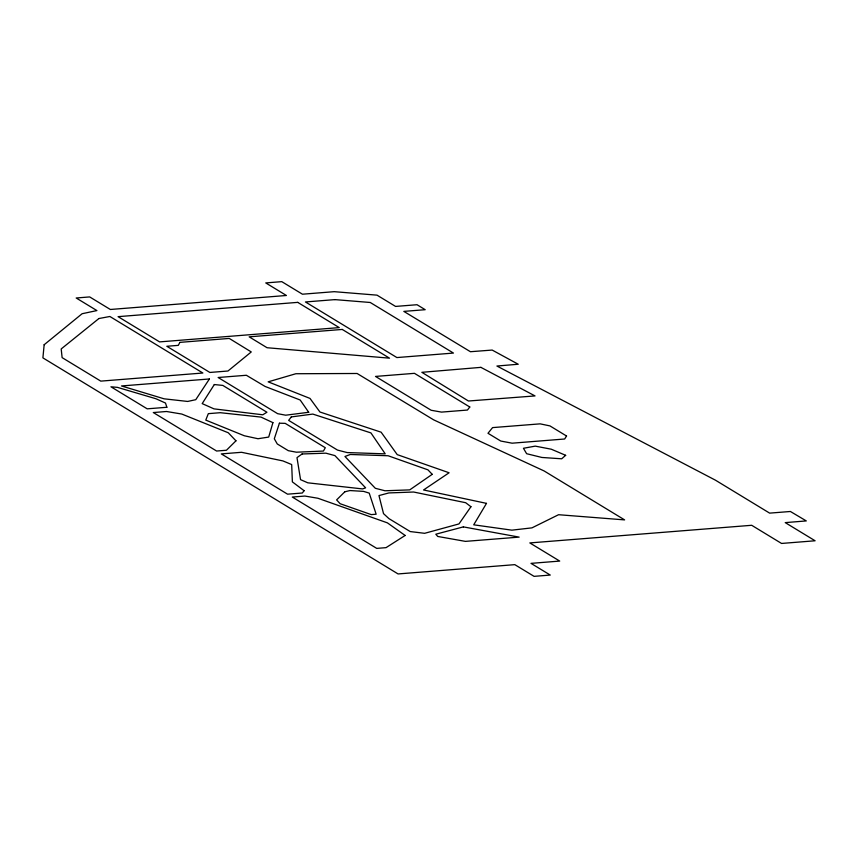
<?xml version="1.0" encoding="UTF-8"?>
<svg xmlns="http://www.w3.org/2000/svg" width="858" height="858" viewBox="0 0 858 858"><rect width="100%" height="100%" fill="white"/><g stroke="black" fill="none" stroke-linecap="round" stroke-linejoin="round"><path stroke-width="1.29" d="M44.155 344.744L42.9 357.872L398.069 573.938L514.821 564.65L534.073 576.351L550.257 575.064L531.005 563.363L559.706 561.078L529.836 542.921L751.694 525.289L781.552 543.446L815.1 540.776L785.242 522.619L806.295 520.924L790.4 511.486L769.637 513.127L715.422 480.169L496.911 366.034L518.243 364.242L492.17 350.064L470.42 351.716L403.828 311.39L425.193 309.695L417.042 304.719L395.57 306.424L377.016 295.152L334.223 291.677L302.445 294.208L281.789 281.649L265.755 282.925L286.411 295.484L110.339 309.481L89.682 296.922L76.19 297.994L96.89 310.575L82.111 313.728L44.155 344.744M272.919 422.64L268.704 437.065L257.99 438.738L244.305 435.757L205.781 420.109L208.322 413.653L220.292 412.698L261.004 417.095L272.919 422.64M279.408 423.209L274.313 438.781L277.273 443.961L288.309 450.675L296.375 452.198L323.434 451.061L325.3 447.726L285.21 423.359L279.408 423.209M179.89 342.374L178.303 345.366L166.817 346.278L209.867 372.458L227.971 371.01L251.265 351.941L229.247 338.427L179.89 342.374M486.486 503.378L473.713 524.817L511.861 530.158L531.949 527.863L558.569 514.714L624.613 519.894L544.122 470.956L433.655 419.852L357.11 373.487L295.871 373.734L268.179 381.842L310.006 398.423L319.948 412.012L381.124 432.185L397.222 454.622L449.099 472.769L423.562 489.972L486.486 503.367M214.318 384.545L202.188 403.614L213.996 408.869L262.773 414.789L266.924 412.237L222.801 385.414L214.318 384.545M566.559 436.014L564.639 439.006L512.097 443.189L500.772 441.044L487.988 433.279L492.578 427.606L540.132 423.852L549.935 425.9L566.559 436.014M209.416 378.968L195.774 399.689L187.666 401.447L164.103 398.82L121.493 385.961L209.416 378.968M470.945 506.724L458.966 523.927L424.635 533.311L410.231 531.563L388.942 518.618L383.526 513.631L378.968 495.581L388.867 492.932L413.62 492.02L465.69 502.713L470.945 506.724M291.302 416.924L288.653 420.377L337.505 450.085L347.147 452.563L385.221 453.85L370.924 432.915L312.805 414.082L291.302 416.924M304.097 490.701L302.327 493.007L287.569 494.176L221.321 453.903L241.538 452.295L282.925 460.918L291.688 464.553L292.374 481.885L304.097 490.701M469.787 407.003L467.449 410.049L441.505 412.108L431.166 410.263L375.514 376.426L414.457 373.337L469.787 407.003M235.961 440.819L226.437 450.246L216.602 451.029L153.303 412.548L166.516 411.497L181.778 414.049L228.271 432.764L235.961 440.819M344.819 491.795L336.626 499.903L340.133 503.721L371.224 514.607L376.147 514.221L369.219 493.103L363.61 491.387L349.946 490.551L344.819 491.795M565.658 455.319L561.679 458.794L541.902 457.464L526.63 453.71L523.444 448.284L535.253 446.128L551.286 449.206L565.658 455.319M98.906 318.533L61.197 348.938L62.119 357.625L100.783 381.124L202.863 373.016L109.888 316.484L98.906 318.533M302.091 453.979L296.986 457.636L300.547 479.654L307.818 482.818L362.537 488.921L365.626 487.837L334.91 455.598L325.901 453.174L302.091 453.979M432.218 474.335L409.716 489.886L384.963 490.765L375.321 488.288L344.948 456.488L350.3 454.483L388.138 455.759L427.96 469.852L432.218 474.335M405.137 535.467L386.036 547.651L376.737 548.391L292.299 497.05L304.912 496.053L317.932 498.262L387.398 522.854L405.137 535.467M463.374 526.887L435.8 534.212L437.741 536.454L465.411 541.377L519.144 537.119L463.374 526.887M308.708 412.29L285.693 415.197L277.627 413.674L218.147 377.509L246.353 375.268L265.122 386.465L300.182 400.01L308.708 412.29M480.909 367.363L421.857 372.318L468.436 401.008L535.027 395.924L480.909 367.363M297.737 302.37L118.082 316.656L159.588 341.892L339.242 327.606L297.737 302.37M334.942 299.614L305.437 301.962L396.9 357.561L453.453 353.067L370.259 302.488L334.942 299.614M342.267 329.44L249.174 336.84L267.063 347.726L389.521 358.172L342.267 329.44M166.87 407.271L147.201 408.837L110.95 386.797L117.449 387.366L155.963 398.756L165.487 403.046L166.87 407.271"/></g></svg>
